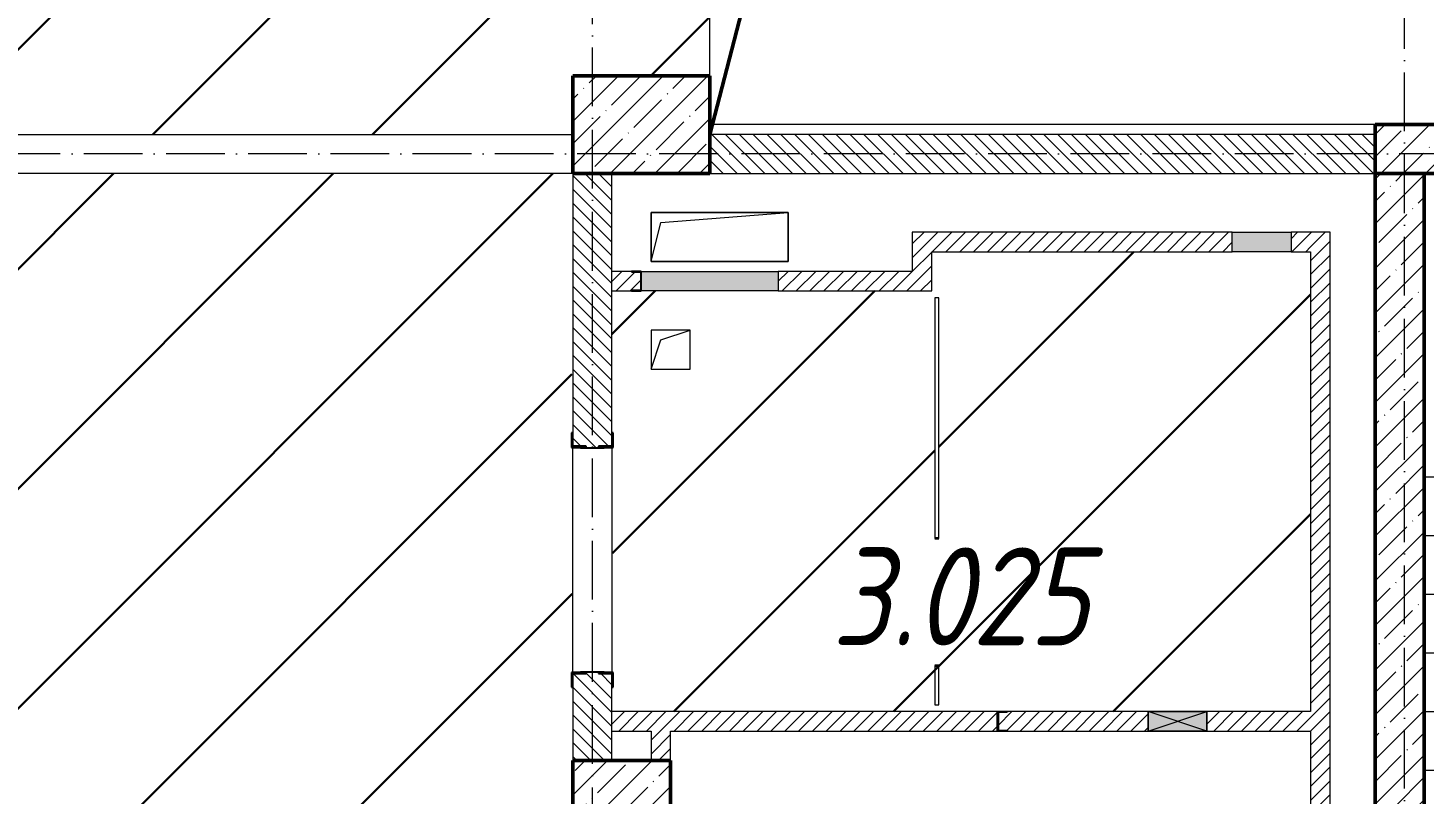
# Model space of a CAD drawing. Header units: millimetres. Extents: x -17017 to 628417, y -109036 to 199237.
# Drawn here: x 613976 to 621110, y -38506 to -34590 of the extents above; entities that cross this region are included whole.
import ezdxf

# ---------------------------------------------------------------- set-up
doc = ezdxf.new("R2010")
doc.units = ezdxf.units.MM
doc.linetypes.add('50_200_ШТРИХ_1Т_ш5_п1_п1_', pattern=[700, 500, -100, 0, -100])
for name, color, linetype, lineweight in [('A-DETL-____-OTLN-1', 7, 'Continuous', 50), ('A-DETL-GENF-OTLN', 7, 'Continuous', 9), ('A-DOOR-OPNG-MCUT', 7, 'Continuous', 35), ('A-FLOR-____-OTLN', 7, 'Continuous', 9), ('A-GENM-____-MCUT', 7, 'Continuous', 25), ('A-GENM-____-OTLN', 7, 'Continuous', 9), ('A-GENM-____-OTLN-1', 7, 'Continuous', 25), ('A-GLAZ-____-OTLN', 7, 'Continuous', 9), ('A-WALL-____-MCUT', 7, 'Continuous', 13), ('A-WALL-____-MCUT-2', 7, 'Continuous', 50), ('A-WALL-____-PATT-1', 7, 'Continuous', 9), ('A-WALL-FNSH-MCUT-1', 7, 'Continuous', 9), ('I-WALL-____-OTLN', 7, 'Continuous', 9), ('S-COLS-____-MCUT', 7, 'Continuous', 50), ('S-COLS-____-OTLN', 7, 'Continuous', 9), ('S-GRID-____-OTLN-1', 7, '50_200_ШТРИХ_1Т_ш5_п1_п1_', 9), ('S-STRS-____-OTLN-1', 7, 'Continuous', 9), ('Марки помещений', 7, 'Continuous', 9), ('стяжа', 7, 'Continuous', 30)]:
    doc.layers.add(name, color=color, linetype=linetype, lineweight=lineweight)
doc.layers.add('A-DOOR-____-OTLN-1', color=7, linetype='Continuous', lineweight=9, true_color=0xffffff)
doc.styles.add('ISOCPEUR_I_2', font='isocpeui.ttf', dxfattribs={"width": 0.85, "height": 2.3})
pattern_1 = [(135, (523510.01, -90515.614), (-35.35534, -35.35534), [])]
pattern_2 = [(45, (239739.3, -3652.16), (-561.266, 561.266), [])]
pattern_3 = [(45, (523510.01, -90515.614), (-35.35534, 35.35534), [])]
pattern_4 = [(45, (523510, -90515.61), (-114.04925, 114.04925), []), (45, (523624.06, -90515.61), (-114.04925, 114.04925), [201.612, -40.322, 3.353, -36.97])]

# ---------------------------------------------------------------- blocks, each defined once
blk = doc.blocks.new('BSC_Колонна _Прямоугольная - 500х700-V110-АР1_План отверстий 3 этажа в осях 1-64_Ю-ЯЯ')
at = {"layer": 'S-COLS-____-OTLN'}
h = blk.add_hatch(dxfattribs=at)
h.set_pattern_fill('FP_115', color=256, style=0, pattern_type=2)
h.set_pattern_definition([(315, (-55431.04, 93600), (114.04925, 114.04925), []), (315, (-55431.04, 93485.95), (114.04925, 114.04925), [201.613, -40.323, 3.353, -36.97])])
h.paths.add_polyline_path([(-250, 350), (-250, -350), (250, -350), (250, 350)], flags=0)
at = {"layer": 'S-COLS-____-MCUT'}
for p, q in [((250, 350), (-250, 350)), ((-250, 350), (-250, -350)), ((250, -350), (250, 350)), ((-250, -350), (250, -350))]:
    blk.add_line(p, q, dxfattribs=at)
blk = doc.blocks.new('BSC_Колонна _Прямоугольная - 500х500-V146-АР1_План отверстий 3 этажа в осях 1-64_Ю-ЯЯ')
at = {"layer": 'S-COLS-____-OTLN'}
h = blk.add_hatch(dxfattribs=at)
h.set_pattern_fill('FP_151', color=256, style=0, pattern_type=2)
h.set_pattern_definition([(45, (-93500, -51931.04), (-114.04925, 114.04925), []), (45, (-93385.95, -51931.04), (-114.04925, 114.04925), [201.613, -40.323, 3.353, -36.97])])
h.paths.add_polyline_path([(-250, -250), (250, -250), (250, 250), (-250, 250)], flags=0)
at = {"layer": 'S-COLS-____-MCUT'}
for p, q in [((250, 250), (-250, 250)), ((-250, 250), (-250, -250)), ((250, -250), (250, 250)), ((-250, -250), (250, -250))]:
    blk.add_line(p, q, dxfattribs=at)
blk = doc.blocks.new('DOR_ДУ_распашная__1Ст_Прямоугольная_ШЕР - Вн_650х2100h_Кабинки С_у-19996353-АР1_План отверстий 3 этажа в осях 1-64_Ю-ЯЯ')
at = {"layer": 'A-DOOR-OPNG-MCUT'}
for p, q in [((-325, 10), (-325, -10)), ((325, -10), (325, 10))]:
    blk.add_line(p, q, dxfattribs=at)
blk = doc.blocks.new('154_Стойка_СКБ_Уголок - СМ-2180_200-28268025-АР1_План отверстий 3 этажа в осях 1-64_Ю-ЯЯ')
at = {"layer": 'A-GENM-____-MCUT'}
for p, q in [((125, 156), (125, 81)), ((200, 156), (125, 156)), ((131, 81), (131, 150)), ((131, 150), (200, 150)), ((200, 150), (200, 156)), ((125, 81), (131, 81)), ((131, 19), (125, 19)), ((125, 19), (125, -56)), ((131, -50), (131, 19)), ((125, -56), (200, -56)), ((200, -50), (131, -50)), ((200, -56), (200, -50))]:
    blk.add_line(p, q, dxfattribs=at)
blk = doc.blocks.new('Стойка_Влож_Полоса боковая - Полоса-28213942-АР1_План отверстий 3 этажа в осях 1-64_Ю-ЯЯ')
at = {"layer": 'A-GENM-____-OTLN'}
for p, q in [((-5, 60), (0, 60)), ((-5, -60), (-5, 60)), ((0, -60), (-5, -60))]:
    blk.add_line(p, q, dxfattribs=at)
blk = doc.blocks.new('154_Фахверк_СКБ_Швеллер - Тип_100_3960-28336563-АР1_План отверстий 3 этажа в осях 1-64_Ю-ЯЯ')
at = {"layer": 'A-GENM-____-MCUT'}
for p, q in [((125, 50), (175, 50)), ((125, -50), (125, 50)), ((128, 47), (128, -47)), ((175, 47), (128, 47)), ((175, 50), (175, 47)), ((175, -50), (125, -50)), ((128, -47), (175, -47)), ((175, -47), (175, -50))]:
    blk.add_line(p, q, dxfattribs=at)
blk = doc.blocks.new('AR_Отверстие Ниша - Лючок-32405746-АР1_План отверстий 3 этажа в осях 1-64_Ю-ЯЯ')
at = {"layer": 'A-GLAZ-____-OTLN'}
blk.add_hatch(color=256, dxfattribs=at).paths.add_polyline_path([(-350, 50), (-350, -50), (350, -50), (350, 50)], flags=0)
for p, q in [((-350, 50), (350, 50)), ((-350, -50), (-350, 50)), ((350, -50), (-350, -50))]:
    blk.add_line(p, q, dxfattribs=at)
blk = doc.blocks.new('AR_Отверстие Ниша - Лючок-32405226-АР1_План отверстий 3 этажа в осях 1-64_Ю-ЯЯ')
at = {"layer": 'A-GLAZ-____-OTLN'}
blk.add_hatch(color=256, dxfattribs=at).paths.add_polyline_path([(150, 50), (-150, 50), (-150, -50), (150, -50)], flags=0)
for p, q in [((-150, 50), (150, 50)), ((-150, -50), (-150, 50)), ((150, 50), (150, -50)), ((150, -50), (-150, -50))]:
    blk.add_line(p, q, dxfattribs=at)
blk = doc.blocks.new('154_Фахверк_СКБ_Швеллер - Тип_100_3960_зеркало-29806508-АР1_План отверстий 3 этажа в осях 1-64_Ю-ЯЯ')
at = {"layer": 'A-GENM-____-MCUT'}
for p, q in [((175, 50), (125, 50)), ((125, 50), (125, -50)), ((128, 47), (175, 47)), ((128, -47), (128, 47)), ((175, 47), (175, 50)), ((125, -50), (175, -50)), ((175, -47), (128, -47)), ((175, -50), (175, -47))]:
    blk.add_line(p, q, dxfattribs=at)
blk = doc.blocks.new('AR_Отверстие прямоугольное _в плите_ - AR_Отверстие прямоугольное _в плите_-30459207-АР1_План отверстий 3 этажа в осях 1-64_Ю-ЯЯ')
at = {"layer": 'A-GENM-____-OTLN'}
for p, q in [((100, 100), (-100, 100)), ((-100, 100), (-100, -100)), ((-50, 50), (100, 100)), ((100, -100), (100, 100)), ((-100, -100), (-50, 50)), ((-100, -100), (100, -100))]:
    blk.add_line(p, q, dxfattribs=at)
blk = doc.blocks.new('AR_Отверстие прямоугольное _в плите_ - AR_Отверстие прямоугольное _в плите_-30459221-АР1_План отверстий 3 этажа в осях 1-64_Ю-ЯЯ')
at = {"layer": 'A-GENM-____-OTLN'}
for p, q in [((350, 125), (-350, 125)), ((-350, 125), (-350, -125)), ((-350, -125), (-300, 75)), ((-300, 75), (350, 125)), ((350, -125), (350, 125)), ((-350, -125), (350, -125))]:
    blk.add_line(p, q, dxfattribs=at)
blk = doc.blocks.new('AR_Отверстие прямоугольное _в стене__БезПР - AR_Отверстие прямоугольное _в стене__БезПР-36899387-АР1_План отверстий 3 этажа в осях 1-64_Ю-ЯЯ')
at = {"layer": 'A-GLAZ-____-OTLN'}
blk.add_hatch(color=256, dxfattribs=at).paths.add_polyline_path([(150, 50), (-150, 50), (-150, -50), (150, -50)], flags=0)
at = {"layer": 'A-DETL-GENF-OTLN'}
for p, q in [((-150, -50), (-150, 50)), ((-150, 50), (150, 50)), ((150, 50), (-150, -50)), ((-150, 50), (150, -50)), ((150, 50), (-150, 50)), ((-150, 50), (-150, -50)), ((150, 50), (150, -50)), ((150, -50), (150, 50)), ((150, -50), (-150, -50)), ((-150, -50), (150, -50))]:
    blk.add_line(p, q, dxfattribs=at)
at = {"layer": 'A-GLAZ-____-OTLN'}
blk.add_line((150, 50), (-150, 50), dxfattribs=at)
blk = doc.blocks.new('3эт')
at = {"layer": 'S-GRID-____-OTLN-1', "color": 251, "ltscale": 0.6, "true_color": 0x636466}
for p, q in [((377120.7, -46882.4), (377120.7, 4029.4)), ((381270.7, -37346.8), (381270.7, 4029.4)), ((387845.1, -31582.4), (279101.9, -31582.4))]:
    blk.add_line(p, q, dxfattribs=at)

msp = doc.modelspace()

# ---------------------------------------------------------------- hatches: boundary and pattern name
at = {"layer": 'A-WALL-____-PATT-1'}
h = msp.add_hatch(dxfattribs=at)
h.set_pattern_fill('FP_12', color=256, style=0, pattern_type=2)
h.set_pattern_definition(pattern_4)
h.paths.add_polyline_path([(624260, -35334.6), (624260, -35084.6), (620860, -35084.6), (620860, -35334.6), (622474, -35334.6)], flags=0)
h = msp.add_hatch(dxfattribs=at)
h.set_pattern_fill('FP_9', color=256, style=0, pattern_type=2)
h.set_pattern_definition(pattern_1)
h.paths.add_polyline_path([(620860, -35334.6), (620860, -35134.6), (617460, -35134.6), (617460, -35334.6), (618939.1, -35334.6)], flags=0)
h = msp.add_hatch(dxfattribs=at)
h.set_pattern_fill('FP_9', color=256, style=0, pattern_type=2)
h.set_pattern_definition(pattern_1)
h.paths.add_polyline_path([(616829, -38334.6), (616960, -38334.6), (616960, -37890.6), (616891, -37890.6), (616891, -37884.6), (616829, -37884.6), (616829, -37890.6), (616760, -37890.6), (616760, -38334.6)], flags=0)
h.paths.add_polyline_path([(616829, -36734.6), (616891, -36734.6), (616891, -36728.6), (616960, -36728.6), (616960, -35334.6), (616760, -35334.6), (616760, -36728.6), (616829, -36728.6)], flags=0)
h = msp.add_hatch(dxfattribs=at)
h.set_pattern_fill('FP_12', color=256, style=0, pattern_type=2)
h.set_pattern_definition(pattern_4)
h.paths.add_polyline_path([(620860, -40534.6), (621110, -40534.6), (621110, -35334.6), (620860, -35334.6), (620860, -39750.1)], flags=0)
h = msp.add_hatch(dxfattribs=at)
h.set_pattern_fill('FP_8', color=256, style=0, pattern_type=2)
h.set_pattern_definition(pattern_3)
h.paths.add_polyline_path([(620430, -35734.6), (620530, -35734.6), (620530, -35634.6), (620430, -35634.6), (620430, -35639.7)], flags=0)
h.paths.add_polyline_path([(618595, -35734.6), (620130, -35734.6), (620130, -35634.6), (618495, -35634.6), (618495, -35734.6)], flags=0)
h = msp.add_hatch(dxfattribs=at)
h.set_pattern_fill('FP_8', color=256, style=0, pattern_type=2)
h.set_pattern_definition(pattern_3)
h.paths.add_polyline_path([(620630, -40034.6), (620630, -39734.6), (620530, -39734.6), (620530, -40034.6), (620605, -40034.6)], flags=0)
h.paths.add_polyline_path([(620592.2, -39234.6), (620630, -39234.6), (620630, -35634.6), (620530, -35634.6), (620530, -39234.6), (620590, -39234.6)], flags=0)
h = msp.add_hatch(dxfattribs=at)
h.set_pattern_fill('FP_8', color=256, style=0, pattern_type=2)
h.set_pattern_definition(pattern_3)
h.paths.add_polyline_path([(618595, -35934.6), (618595, -35734.6), (618495, -35734.6), (618495, -35934.6)], flags=0)
h = msp.add_hatch(dxfattribs=at)
h.set_pattern_fill('FP_8', color=256, style=0, pattern_type=2)
h.set_pattern_definition(pattern_3)
h.paths.add_polyline_path([(617060, -35934.6), (617060, -35931.6), (617107, -35931.6), (617107, -35837.6), (617060, -35837.6), (617060, -35834.6), (616960, -35834.6), (616960, -35934.6)], flags=0)
h.paths.add_polyline_path([(618495, -35934.6), (618495, -35834.6), (617810, -35834.6), (617810, -35934.6)], flags=0)
h = msp.add_hatch(dxfattribs=at)
h.set_pattern_fill('FP_8', color=256, style=0, pattern_type=2)
h.set_pattern_definition(pattern_3)
h.paths.add_polyline_path([(620000, -38184.6), (620530, -38184.6), (620530, -38084.6), (620000, -38084.6), (620000, -38100.8)], flags=0)
h.paths.add_polyline_path([(619700, -38184.6), (619700, -38084.6), (618980, -38084.6), (618980, -38087.6), (618933, -38087.6), (618933, -38181.6), (618980, -38181.6), (618980, -38184.6)], flags=0)
h.paths.add_polyline_path([(617260, -38184.6), (618930, -38184.6), (618930, -38084.6), (616960, -38084.6), (616960, -38184.6), (617171.6, -38184.6)], flags=0)
h = msp.add_hatch(dxfattribs=at)
h.set_pattern_fill('FP_8', color=256, style=0, pattern_type=2)
h.set_pattern_definition(pattern_3)
h.paths.add_polyline_path([(617160, -38334.6), (617260, -38334.6), (617260, -38184.6), (617160, -38184.6)], flags=0)
at = {"layer": 'стяжа'}
h = msp.add_hatch(dxfattribs=at)
h.set_pattern_fill('ANSI31', color=5, scale=250)
h.set_pattern_definition(pattern_2)
h.paths.add_polyline_path([(614960, -17284.6), (616760, -17284.6), (616760, -16784.6), (617460, -16784.6), (617460, -11434.6), (616760, -11434.6), (616760, -10934.6), (617460, -10934.6), (617460, -9684.6), (615960, -9684.6), (615760, -9684.6), (615760, -9584.6), (615760, -8284.6), (615760, -8084.6), (615760, -7359.6), (615754, -7359.6), (615754, -7284.6), (615754, -7278.6), (615754, -7209.6), (615760, -5684.6), (615754, -5684.6), (615754, -5609.6), (615760, -5084.6), (615335, -5084.6), (615335, -5090.6), (615260, -5090.6), (615260, -5084.6), (612760, -5084.6), (612760, -5334.6), (612260, -5334.6), (612260, -5084.6), (610460, -5084.6), (610460, -5090.6), (610385, -5090.6), (610009.9, -5088.3), (610009.9, -5184.9), (609809.9, -5184.9), (609809.9, -5084.6), (609410, -5084.6), (609410, -5090.6), (609335, -5090.6), (607535, -5084.6), (607535, -5090.6), (607460, -5090.6), (607110, -5086.8), (607110, -5184.6), (606910, -5184.6), (606910, -5334.6), (606910, -5659.6), (606916, -5659.6), (606916, -5734.6), (606910.3, -7359.6), (606916, -7359.6), (606916, -7428.6), (606916, -7434.6), (606916, -7509.6), (606911.8, -8084.6), (607510, -8084.6), (607510, -8784.6), (607510, -11434.6), (607510, -12134.6), (607010, -12134.6), (607010, -12334.6), (607010, -12834.6), (607010, -14684.6), (607010, -14834.6), (607510, -14834.6), (607510, -15534.6), (606310, -15534.6), (606310, -15184.6), (601710, -15184.6), (601210, -15184.6), (601210, -15714.6), (601210, -15964.6), (601210, -18084.6), (601760, -18084.6), (601960, -18084.6), (602460, -18084.6), (602460, -18234.6), (602460, -19234.6), (602460, -19484.6), (601960, -19484.6), (601960, -20634.6), (601960, -22534.6), (602460, -22534.6), (602460, -23934.6), (601710, -23934.6), (601010, -23934.6), (601010, -23434.6), (601010, -23334.6), (601010, -23134.6), (601010, -20634.6), (601010, -20134.6), (601010, -18184.6), (601010, -18084.6), (601010, -15964.6), (601010, -15714.6), (601010, -15184.6), (601010, -14684.6), (601010, -13884.6), (601710, -13884.6), (601710, -13984.6), (601710, -14484.6), (601710, -14684.6), (601710, -14984.6), (606310, -14984.6), (606310, -14684.6), (606310, -12834.6), (606310, -12334.6), (606310, -10634.6), (606810, -10634.6), (606810, -8834.6), (606310, -8834.6), (606310, -8334.6), (606710, -8334.6), (606710, -7509.6), (606704, -7509.6), (606704, -7434.6), (606704, -7428.6), (606704, -7359.6), (606710, -5734.6), (606704, -5734.6), (606704, -5659.6), (606710, -5334.6), (606410, -5334.6), (606410, -5084.6), (604610, -5084.6), (604610, -5090.6), (604535, -5090.6), (603635, -5084.6), (603635, -5090.6), (603560, -5090.6), (603560, -5084.6), (601760, -5084.6), (601760, -5090.6), (601710, -5090.6), (601710, -5184.6), (601510, -5184.6), (601510, -5334.6), (601010, -5334.6), (601010, -5184.6), (600810, -5184.6), (600810, -5084.6), (600635, -5084.6), (600635, -5090.6), (600560, -5090.6), (600560, -5084.6), (598760, -5084.6), (598760, -5334.6), (598460, -5334.6), (598460, -6684.6), (599260, -6684.6), (599260, -8234.6), (598960, -8234.6), (598960, -9704.6), (598960, -9904.6), (598960, -10134.6), (598960, -10734.6), (598960, -10934.6), (598960, -11534.6), (598960, -11584.6), (598960, -11684.6), (598460, -11684.6), (598460, -14684.6), (598760, -14684.6), (599210, -14684.6), (599210, -16584.6), (598460, -16584.6), (598460, -20134.6), (598760, -20134.6), (598760, -20634.6), (598460, -20634.6), (598460, -22834.6), (598760, -22834.6), (598760, -23334.6), (598520, -23334.6), (598520, -23874.6), (598520, -23934.6), (598215.7, -23934.6), (598210.1, -26094.6), (598260, -26094.6), (598260, -26034.6), (598520, -26034.6), (598520, -27134.6), (599760, -27134.6), (599760, -26334.6), (601860, -26334.6), (601910, -26334.6), (603960, -26334.6), (604010, -26334.6), (605735, -26334.6), (606985, -26334.6), (607035, -26334.6), (609280, -26334.6), (609280, -27134.6), (609280, -27334.6), (609280, -29884.6), (609280, -29934.6), (609280, -32534.6), (609280, -32584.6), (609280, -35134.6), (609360, -35134.6), (609360, -35134.6), (611658.6, -35134.6), (612258.6, -35134.6), (612258.6, -35334.6), (612260, -35334.6), (612760, -35334.6), (612760, -35134.6), (616760, -35134.6), (616760, -34834.6), (617460, -34834.6), (617460, -29384.6), (616760, -29384.6), (616760, -28884.6), (617460, -28884.6), (617460, -26384.6), (616760, -26384.6), (616760, -25884.6), (614960, -25884.6)])
h.paths.add_polyline_path([(607010, -23434.6), (607010, -23934.6), (606310, -23934.6), (606310, -23434.6)], flags=16)
h.paths.add_polyline_path([(607110, -20634.6), (607010, -20634.6), (606310, -20634.6), (605410, -20634.6), (605410, -19334.6), (607110, -19334.6)], flags=16)
h.paths.add_polyline_path([(607010, -20134.6), (606310, -20134.6), (606310, -20534.6), (605510, -20534.6), (605510, -19434.6), (607010, -19434.6)], flags=0)
h.paths.add_polyline_path([(605610, -20134.6), (605610, -19484.6), (607010, -19484.6), (605718.3, -19592.9)], flags=0)
h.paths.add_polyline_path([(611160, -20634.6), (611160, -19334.6), (612860, -19334.6), (612860, -20634.6), (612760, -20634.6), (612060, -20634.6)], flags=16)
h.paths.add_polyline_path([(611960, -22934.6), (612760, -22934.6), (612760, -23434.6), (612760, -23934.6), (612060, -23934.6), (611960, -23934.6)], flags=16)
h.paths.add_polyline_path([(611260, -20534.6), (612060, -20534.6), (612060, -20134.9), (611260, -20134.9)], flags=0)
h.paths.add_polyline_path([(612060, -23034.6), (612660, -23034.6), (612660, -23434.6), (612060, -23434.6)], flags=0)
h.paths.add_polyline_path([(612760, -19434.9), (612760, -19434.6), (611260, -19434.6), (611260, -19434.9)], flags=0)
h.paths.add_polyline_path([(612060, -27134.6), (612760, -27134.6), (612760, -27634.6), (612060, -27634.6)], flags=16)
h.paths.add_polyline_path([(612060, -16434.6), (612060, -16249.6), (612060, -16099.6), (612060, -15184.6), (612060, -14684.6), (612760, -14684.6), (612760, -15184.6), (612760, -16099.6), (612760, -16249.6), (612760, -16434.6)], flags=16)
h.paths.add_polyline_path([(612160, -16334.6), (612160, -16249.6), (612060, -16249.6), (612060, -16099.6), (612160, -16099.6), (612160, -16034.6), (612660, -16034.6), (612660, -16099.6), (612760, -16099.6), (612760, -16249.6), (612660, -16249.6), (612660, -16334.6)], flags=0)
h.paths.add_polyline_path([(612660, -16134.6), (612160, -16134.6), (612160, -16249.6), (612060, -16249.6), (612110, -16174.6), (612060, -16099.6), (612160, -16099.6), (612160, -16134.6), (612660, -16134.6), (612660, -16099.6), (612760, -16099.6), (612710, -16174.6), (612760, -16249.6), (612660, -16249.6)], flags=0)
h.paths.add_polyline_path([(612260, -15284.6), (612160, -15934.6), (612160, -15934.6), (612660, -15934.6), (612660, -15184.6)], flags=0)
h.paths.add_polyline_path([(612060, -30634.6), (612760, -30634.6), (612760, -31134.6), (612060, -31134.6)], flags=16)
h.paths.add_polyline_path([(612060, -12834.6), (612060, -12334.6), (612060, -11984.6), (612760, -11984.6), (612760, -12084.6), (612760, -12334.6), (612760, -12834.6)], flags=16)
h.paths.add_polyline_path([(612160, -12334.6), (612160, -12084.6), (612660, -12084.6), (612760, -12084.6), (612760, -12334.6), (612660, -12334.6)], flags=0)
h.paths.add_polyline_path([(612660, -12084.6), (612760, -12084.6), (612710, -12209.6), (612760, -12334.6), (612660, -12334.6)], flags=0)
h.paths.add_polyline_path([(601710, -12834.6), (601010, -12834.6), (601010, -12334.6), (601010, -11934.6), (601710, -11934.6), (601710, -12334.6)], flags=16)
h.paths.add_polyline_path([(601110, -12334.6), (601110, -12034.6), (601612, -12034.6), (601610, -12034.9), (601610, -12334.6)], flags=0)
h.paths.add_polyline_path([(612060, -8834.6), (612060, -8334.6), (612060, -7884.6), (612760, -7884.6), (612760, -8334.6), (612760, -8834.6)], flags=16)
h.paths.add_polyline_path([(612160, -8334.6), (612160, -7984.6), (612660, -7984.6), (612660, -8334.6)], flags=0)
h.paths.add_polyline_path([(601710, -8834.6), (601010, -8834.6), (601010, -8334.6), (601710, -8334.6)], flags=16)
h = msp.add_hatch(dxfattribs=at)
h.set_pattern_fill('ANSI31', color=5, scale=250)
h.set_pattern_definition(pattern_2)
h.paths.add_polyline_path([(618610, -35934.6), (617810, -35934.6), (617110, -35934.6), (617060, -35934.6), (616960, -35934.6), (616960, -36659.6), (616966, -36659.6), (616966, -36734.6), (616960, -37884.6), (616966, -37884.6), (616966, -37959.6), (616964, -38084.6), (618930, -38084.6), (618980, -38084.6), (619700, -38084.6), (620000, -38084.6), (620530, -38084.6), (620530, -35734.6), (620430, -35734.6), (620130, -35734.6), (618595, -35734.6), (618595, -35969.6), (618630, -35969.6), (618630, -37199.6), (618610, -37199.6)])
h.paths.add_polyline_path([(617360, -36334.6), (617160, -36334.6), (617160, -36134.6), (617360, -36134.6)], flags=16)
h.paths.add_polyline_path([(618610, -37849.6), (618630, -37849.6), (618630, -38049.6), (618610, -38049.6)], flags=0)
h.paths.add_polyline_path([(620530, -39234.6), (620530, -38584.6), (617260, -38584.6), (617260, -38834.6), (616960, -38834.6), (616960, -39059.6), (616966, -39059.6), (616966, -39134.6), (616960, -40134.6), (616966, -40134.6), (616966, -40209.6), (616960, -40334.6), (620530, -40334.6), (620530, -40034.6), (620530, -39734.6)])
h.paths.add_polyline_path([(606710, -41259.6), (606704, -41259.6), (606704, -41184.6), (606709.8, -39459.6), (606704, -39459.6), (606704, -39390.6), (606704, -39384.6), (606704, -39309.6), (606710, -38834.6), (606410, -38834.6), (606410, -38434.6), (606034, -38434.6), (606034, -38440.6), (605486, -38440.6), (605206, -38434.6), (605160, -38434.6), (604010, -38434.6), (603964, -38434.6), (601310, -38434.6), (601260, -38434.6), (598510, -38434.6), (598510, -38834.6), (598460, -38834.6), (598460, -38934.6), (598260, -38934.6), (598260, -39059.6), (598266, -39059.6), (598266, -39134.6), (598260, -40928.6), (598266, -40928.6), (598266, -41003.6), (598260, -42059.6), (598266, -42059.6), (598266, -42134.6), (598260, -43934.6), (598266, -43934.6), (598266, -44009.6), (598260, -44084.6), (598510, -44084.6), (598510, -44584.6), (598460, -44584.6), (598460, -44684.6), (598260, -44684.6), (598260, -45059.6), (598266, -45059.6), (598266, -45134.6), (598260, -46934.6), (598266, -46934.6), (598266, -47034.6), (598510, -47034.6), (598510, -47534.6), (601010, -47534.6), (601010, -47034.6), (601010, -46884.6), (601910, -46884.6), (602460, -46884.6), (602510, -46884.6), (602610, -46884.6), (602610, -47534.6), (606410, -47534.6), (606410, -47034.6), (606910, -47034.6), (606910, -47334.6), (611210, -47334.6), (611210, -47284.6), (610110, -47284.6), (610110, -46784.6), (609710, -46784.6), (609710, -47284.6), (608610, -47284.6), (608610, -46784.6), (608220, -46784.6), (608210, -46785.8), (608210, -47285.8), (607310, -47285.8), (607310, -46784.6), (609060, -46784.6), (609060, -46684.6), (609110, -46684.6), (610160, -46684.6), (611210, -46684.6), (611310, -46684.6), (611310, -47334.6), (611810, -47334.6), (612110, -47334.6), (612260, -47334.6), (612260, -47034.6), (612760, -47034.6), (612760, -47534.6), (616210, -47534.6), (616210, -47034.6), (616710, -47034.6), (616710, -46256.7, -0.268162), (616685, -46213.4, -0.268162), (616710, -46170), (616710, -43684.6), (616210, -43684.6), (616210, -43184.6), (616710, -43184.6), (616710, -43484.6), (620360, -43484.6), (620360, -43234.6), (620360, -41634.6), (620360, -41234.6), (618610, -41234.6), (618560, -41234.6), (617960, -41234.6), (616860, -41234.6), (616760, -41234.6), (616760, -41034.6), (616760, -40534.6), (616760, -40209.6), (616754, -40209.6), (616754, -40134.6), (616760, -39134.6), (616754, -39134.6), (616754, -39059.6), (616760, -38834.6), (616760, -38334.6), (616760, -37959.6), (616754, -37959.6), (616754, -37884.6), (616760, -36734.6), (616754, -36734.6), (616754, -36659.6), (616760, -35334.6), (612760, -35334.6), (612260, -35334.6), (612258.6, -35334.6), (611658.6, -35334.6), (609325, -35334.6), (609325, -35340.6), (608910, -35340.6), (608910, -35334.6), (607210, -35334.6), (607210, -35340.6), (607135, -35340.6), (606910, -35334.6), (606910, -35569.6), (606910, -35819.6), (606910, -36159.6), (606916, -36159.6), (606916, -36234.6), (606916, -36240.6), (606916, -36309.6), (606910.4, -37309.6), (606916, -37309.6), (606916, -37378.6), (606916, -37384.6), (606916, -37459.6), (606910, -38334.6), (606910, -38834.6), (606910, -39309.6), (606916, -39309.6), (606916, -39384.6), (606916, -39390.6), (606910, -39414.6), (606910, -39384.6), (606870, -39384.6), (606870, -39389.6), (606750, -39389.6), (606710, -39385.2), (606710, -41184.6), (606779, -41184.6), (606841, -41184.6), (606916, -41184.6), (606916, -41259.6), (606910, -41659.6), (606916, -41659.6), (606916, -41734.6), (606910, -41764.6), (606910, -41734.6), (606841, -41734.6), (606779, -41734.6), (606710, -41734.6), (606710, -43534.6), (606750, -43534.6), (606750, -43529.6), (606870, -43529.6), (606910, -43533.9), (606910, -43504.6), (606916, -43459.6), (606916, -43528.6), (606916, -43534.6), (606916, -43609.6), (606910, -44084.6), (606910, -44584.6), (606910, -44809.6), (606916, -44809.6), (606916, -44884.6), (606841, -44884.6), (606779, -44884.6), (606704, -44884.6), (606704, -44809.6), (606710, -44584.6), (606410, -44584.6), (606410, -44084.6), (606710, -44084.6), (606710, -43609.6), (606704, -43609.6), (606704, -43534.6), (606704, -43528.6), (606704, -43459.6), (606710, -41734.6), (606704, -41734.6), (606704, -41659.6)])
h.paths.add_polyline_path([(606916, -46578.6), (606910, -46578.6), (606910, -46584.6), (606916, -46584.6)], flags=16)
h.paths.add_polyline_path([(606704, -46578.6), (606710, -46578.6), (606750, -46582.1), (606750, -46579.6), (606870, -46579.6), (606916, -46592.2), (606916, -46590.6), (606841, -46590.6), (606791.4, -46584.6), (606779, -46584.6), (606779, -46590.6), (606710, -46590.6), (606710, -46659.6), (606704, -46659.6), (606704, -46584.6)], flags=16)
h.paths.add_polyline_path([(612260, -38834.6), (612260, -38334.6), (612760, -38334.6), (613210, -38334.6), (613460, -38334.6), (613560, -38334.6), (613560, -40534.6), (612460, -40534.6), (612460, -42384.6), (613560, -42384.6), (613560, -44584.6), (612760, -44584.6), (612260, -44584.6), (612260, -44084.6)], flags=16)
h.paths.add_polyline_path([(612760, -40434.6), (612760, -39034.6), (613460, -39034.6), (613460, -38434.6), (613210, -38434.6), (613210, -38334.6), (613460, -38334.6), (613460, -38434.6), (613460, -40434.6)], flags=0)
h.paths.add_polyline_path([(612760, -42584.6), (613360, -42584.6), (613360, -43884.6), (612760, -43884.6)], flags=0)
h.paths.add_polyline_path([(612760, -40434.6), (612760, -39034.6), (613460, -39034.6), (612876.7, -39151.2)], flags=0)
h.paths.add_polyline_path([(617907.6, -38070.8), (619563.4, -38070.8), (619563.4, -36870.8), (617907.6, -36870.8)], flags=24)
h.paths.add_polyline_path([(617683.2, -39970.6), (619316.7, -39970.6), (619316.7, -38770.6), (617683.2, -38770.6)], flags=24)

# ---------------------------------------------------------------- linework, layer by layer
at = {"layer": 'A-DETL-____-OTLN-1'}
msp.add_line((617460, -35134.6), (624260, -8984.6), dxfattribs=at)
at = {"layer": 'A-FLOR-____-OTLN'}
for p, q in [((617460, -34834.6), (617460, -29384.6)), ((620860, -35084.6), (617460, -35084.6)), ((617160, -35534.6), (617860, -35534.6)), ((617160, -35784.6), (617160, -35534.6)), ((617860, -35534.6), (617860, -35784.6)), ((617860, -35784.6), (617160, -35784.6))]:
    msp.add_line(p, q, dxfattribs=at)
at = {"layer": 'A-WALL-____-MCUT'}
for p, q in [((620860, -35134.6), (617460, -35134.6)), ((616760, -35334.6), (616760, -36659.6)), ((616960, -36659.6), (616960, -35334.6)), ((617460, -35334.6), (620860, -35334.6)), ((616829, -36734.6), (616891, -36734.6)), ((616891, -37884.6), (616829, -37884.6)), ((616760, -37959.6), (616760, -38334.6)), ((616960, -38334.6), (616960, -37959.6))]:
    msp.add_line(p, q, dxfattribs=at)
at = {"layer": 'A-WALL-____-MCUT-2'}
for p, q in [((620860, -35084.6), (620860, -40534.6)), ((624260, -35084.6), (620860, -35084.6)), ((620860, -35334.6), (624260, -35334.6)), ((621110, -40784.6), (621110, -35334.6))]:
    msp.add_line(p, q, dxfattribs=at)
at = {"layer": 'A-WALL-FNSH-MCUT-1'}
for p, q in [((620130, -35634.6), (618495, -35634.6)), ((618495, -35634.6), (618495, -35834.6)), ((620630, -35634.6), (620430, -35634.6)), ((620630, -39234.6), (620630, -35634.6)), ((618595, -35734.6), (620130, -35734.6)), ((618595, -35934.6), (618595, -35734.6)), ((620430, -35734.6), (620530, -35734.6)), ((620530, -35734.6), (620530, -38084.6)), ((617060, -35834.6), (616960, -35834.6)), ((618495, -35834.6), (617810, -35834.6)), ((616960, -35934.6), (617060, -35934.6)), ((617810, -35934.6), (618595, -35934.6)), ((618610, -35969.6), (618610, -37199.6)), ((618630, -35969.6), (618610, -35969.6)), ((618630, -37199.6), (618630, -35969.6)), ((618610, -37849.6), (618610, -38049.6)), ((618630, -38049.6), (618630, -37849.6)), ((618930, -38084.6), (616960, -38084.6)), ((618610, -38049.6), (618630, -38049.6)), ((619700, -38084.6), (618980, -38084.6)), ((620530, -38084.6), (620000, -38084.6)), ((616960, -38184.6), (617160, -38184.6)), ((617160, -38184.6), (617160, -38334.6)), ((617260, -38184.6), (618930, -38184.6)), ((617260, -38334.6), (617260, -38184.6)), ((618980, -38184.6), (619700, -38184.6)), ((620000, -38184.6), (620530, -38184.6)), ((620530, -38184.6), (620530, -39234.6))]:
    msp.add_line(p, q, dxfattribs=at)
at = {"layer": 'I-WALL-____-OTLN'}
for p, q in [((612760, -35134.6), (616760, -35134.6)), ((616760, -35334.6), (612760, -35334.6)), ((616760, -37884.6), (616760, -36734.6)), ((616960, -36734.6), (616960, -37884.6))]:
    msp.add_line(p, q, dxfattribs=at)
at = {"layer": 'S-STRS-____-OTLN-1'}
for p, q in [((621110, -36884.6), (622660, -36884.6)), ((621110, -36884.6), (622660, -36884.6)), ((621110, -37184.6), (622660, -37184.6)), ((621110, -37184.6), (622660, -37184.6)), ((621110, -37484.6), (622660, -37484.6)), ((621110, -37484.6), (622660, -37484.6)), ((621110, -37784.6), (622660, -37784.6)), ((621110, -37784.6), (622660, -37784.6)), ((621110, -38084.6), (622660, -38084.6)), ((621110, -38084.6), (622660, -38084.6)), ((621110, -38384.6), (622660, -38384.6)), ((621110, -38384.6), (622660, -38384.6))]:
    msp.add_line(p, q, dxfattribs=at)

# ---------------------------------------------------------------- block references
at = {"layer": 'A-DOOR-____-OTLN-1', "rotation": 90}
msp.add_blockref('DOR_ДУ_распашная__1Ст_Прямоугольная_ШЕР - Вн_650х2100h_Кабинки С_у-19996353-АР1_План отверстий 3 этажа в осях 1-64_Ю-ЯЯ', (618620, -37524.6), dxfattribs=at)
at = {"layer": 'A-GENM-____-OTLN'}
for name, p in [('AR_Отверстие прямоугольное _в плите_ - AR_Отверстие прямоугольное _в плите_-30459221-АР1_План отверстий 3 этажа в осях 1-64_Ю-ЯЯ', (617510, -35659.6)), ('AR_Отверстие прямоугольное _в плите_ - AR_Отверстие прямоугольное _в плите_-30459207-АР1_План отверстий 3 этажа в осях 1-64_Ю-ЯЯ', (617260, -36234.6))]:
    msp.add_blockref(name, p, dxfattribs=at)
for p, rotation in [((616860, -36734.6), 89.99999999999991), ((616860, -37884.6), 269.9999999999999)]:
    msp.add_blockref('Стойка_Влож_Полоса боковая - Полоса-28213942-АР1_План отверстий 3 этажа в осях 1-64_Ю-ЯЯ', p, dxfattribs=dict(at, rotation=rotation))
at = {"layer": 'A-GENM-____-OTLN-1'}
for name, p, rotation in [('154_Фахверк_СКБ_Швеллер - Тип_100_3960_зеркало-29806508-АР1_План отверстий 3 этажа в осях 1-64_Ю-ЯЯ', (617235, -35884.6), 180), ('154_Стойка_СКБ_Уголок - СМ-2180_200-28268025-АР1_План отверстий 3 этажа в осях 1-64_Ю-ЯЯ', (616910, -36859.6), 89.9999999999999), ('154_Стойка_СКБ_Уголок - СМ-2180_200-28268025-АР1_План отверстий 3 этажа в осях 1-64_Ю-ЯЯ', (616810, -37759.6), 269.9999999999999)]:
    msp.add_blockref(name, p, dxfattribs=dict(at, rotation=rotation))
msp.add_blockref('154_Фахверк_СКБ_Швеллер - Тип_100_3960-28336563-АР1_План отверстий 3 этажа в осях 1-64_Ю-ЯЯ', (618805, -38134.6), dxfattribs=at)
at = {"layer": 'A-GLAZ-____-OTLN', "rotation": 180}
for name, p in [('AR_Отверстие Ниша - Лючок-32405226-АР1_План отверстий 3 этажа в осях 1-64_Ю-ЯЯ', (620280, -35684.6)), ('AR_Отверстие Ниша - Лючок-32405746-АР1_План отверстий 3 этажа в осях 1-64_Ю-ЯЯ', (617460, -35884.6)), ('AR_Отверстие прямоугольное _в стене__БезПР - AR_Отверстие прямоугольное _в стене__БезПР-36899387-АР1_План отверстий 3 этажа в осях 1-64_Ю-ЯЯ', (619850, -38134.6))]:
    msp.add_blockref(name, p, dxfattribs=at)
at = {"layer": 'S-COLS-____-OTLN', "rotation": 89.9999999999999}
msp.add_blockref('BSC_Колонна _Прямоугольная - 500х700-V110-АР1_План отверстий 3 этажа в осях 1-64_Ю-ЯЯ', (617110, -35084.6), dxfattribs=at)
at = {"layer": 'S-COLS-____-OTLN'}
msp.add_blockref('BSC_Колонна _Прямоугольная - 500х500-V146-АР1_План отверстий 3 этажа в осях 1-64_Ю-ЯЯ', (617010, -38584.6), dxfattribs=at)
at = {"layer": 'стяжа'}
msp.add_blockref('3эт', (239739.3, -3652.2), dxfattribs=at)

# ---------------------------------------------------------------- texts
at = {"layer": 'Марки помещений', "insert": (618083.2, -37245.8), "char_height": 500, "width": 785.654, "attachment_point": 1, "style": 'ISOCPEUR_I_2'}
msp.add_mtext('3.025', dxfattribs=at)

doc.saveas('drawing.dxf')
